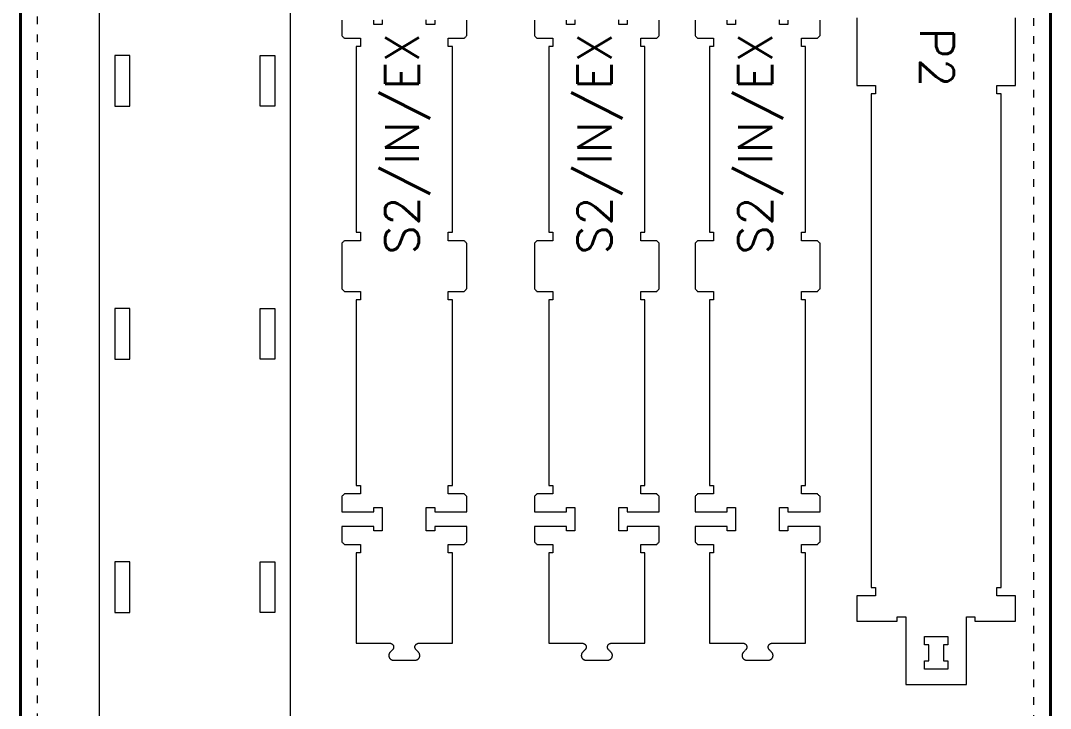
# Model space of a CAD drawing. Header units: millimetres. Extents: x 481 to 28351, y -1147 to 6765.
# Drawn here: x 11566 to 12786, y 4439 to 5254 of the extents above; entities that cross this region are included whole.
import ezdxf

# ---------------------------------------------------------------- set-up
doc = ezdxf.new("R2010")
doc.units = ezdxf.units.MM
doc.linetypes.add('DGN Style 5', pattern=[21.175771, 9.07533, -12.10044])
for name, color, linetype, lineweight in [('0_NOPRINT_TOLERANCE', 7, 'DGN Style 5', 0), ('BOARD_18MM_BIRCH-PLY', 73, 'Continuous', 40), ('CUTOUT_18MM_INSIDE', 151, 'Continuous', 0), ('CUTOUT_18MM_OUTSIDE', 201, 'Continuous', 0)]:
    doc.layers.add(name, color=color, linetype=linetype, lineweight=lineweight)
doc.layers.add('1_ANYTOOL_1MMDEEP_INSIDE', color=2, linetype='Continuous')
doc.styles.get("Standard").update_dxf_attribs({"font": 'romans.shx', "bigfont": 'hztxt.shx'})

msp = doc.modelspace()

# ---------------------------------------------------------------- linework, layer by layer
at = {"layer": '0_NOPRINT_TOLERANCE'}
msp.add_lwpolyline([(11585.7, 6463.6), (12765.7, 6463.6), (12765.7, 4063.6), (11585.7, 4063.6)], close=True, dxfattribs=at)
msp.add_lwpolyline([(11585.7, 6463.6), (12765.7, 6463.6), (12765.7, 4063.6), (11585.7, 4063.6)], close=True, dxfattribs=at)
at = {"layer": 'BOARD_18MM_BIRCH-PLY'}
msp.add_lwpolyline([(11565.7, 6483.6), (12785.7, 6483.6), (12785.7, 4043.6), (11565.7, 4043.6), (11565.7, 6483.6)], dxfattribs=at)
at = {"layer": 'CUTOUT_18MM_INSIDE'}
for points in [[(11677.4, 5152.4), (11681, 5152.4), (11684.1, 5152.4), (11687.7, 5152.4), (11691.3, 5152.4), (11694.9, 5152.4), (11694.9, 5164.4), (11694.9, 5176.4), (11694.9, 5188.4), (11694.9, 5200.4), (11694.9, 5212.4), (11691.3, 5212.4), (11687.7, 5212.4), (11684.1, 5212.4), (11681, 5212.4), (11677.4, 5212.4), (11677.4, 5200.4), (11677.4, 5188.4), (11677.4, 5176.4), (11677.4, 5164.4)], [(11866.9, 5152.4), (11863.3, 5152.4), (11860.2, 5152.4), (11856.6, 5152.4), (11853, 5152.4), (11849.4, 5152.4), (11849.4, 5164.4), (11849.4, 5176.4), (11849.4, 5188.4), (11849.4, 5200.4), (11849.4, 5212.4), (11853, 5212.4), (11856.6, 5212.4), (11860.2, 5212.4), (11863.3, 5212.4), (11866.9, 5212.4), (11866.9, 5200.4), (11866.9, 5188.4), (11866.9, 5176.4), (11866.9, 5164.4)], [(11677.4, 4912.4), (11677.4, 4900.4), (11677.4, 4888.4), (11677.4, 4876.4), (11677.4, 4864.4), (11677.4, 4852.4), (11681, 4852.4), (11684.1, 4852.4), (11687.7, 4852.4), (11691.3, 4852.4), (11694.9, 4852.4), (11694.9, 4864.4), (11694.9, 4876.4), (11694.9, 4888.4), (11694.9, 4900.4), (11694.9, 4912.4), (11691.3, 4912.4), (11687.7, 4912.4), (11684.1, 4912.4), (11681, 4912.4)], [(11866.9, 4912.4), (11866.9, 4900.4), (11866.9, 4888.4), (11866.9, 4876.4), (11866.9, 4864.4), (11866.9, 4852.4), (11863.3, 4852.4), (11860.2, 4852.4), (11856.6, 4852.4), (11853, 4852.4), (11849.4, 4852.4), (11849.4, 4864.4), (11849.4, 4876.4), (11849.4, 4888.4), (11849.4, 4900.4), (11849.4, 4912.4), (11853, 4912.4), (11856.6, 4912.4), (11860.2, 4912.4), (11863.3, 4912.4)], [(11677.4, 4552.4), (11681, 4552.4), (11684.1, 4552.4), (11687.7, 4552.4), (11691.3, 4552.4), (11694.9, 4552.4), (11694.9, 4564.4), (11694.9, 4576.4), (11694.9, 4588.4), (11694.9, 4600.4), (11694.9, 4612.4), (11691.3, 4612.4), (11687.7, 4612.4), (11684.1, 4612.4), (11681, 4612.4), (11677.4, 4612.4), (11677.4, 4600.4), (11677.4, 4588.4), (11677.4, 4576.4), (11677.4, 4564.4)], [(11866.9, 4552.4), (11863.3, 4552.4), (11860.2, 4552.4), (11856.6, 4552.4), (11853, 4552.4), (11849.4, 4552.4), (11849.4, 4564.4), (11849.4, 4576.4), (11849.4, 4588.4), (11849.4, 4600.4), (11849.4, 4612.4), (11853, 4612.4), (11856.6, 4612.4), (11860.2, 4612.4), (11863.3, 4612.4), (11866.9, 4612.4), (11866.9, 4600.4), (11866.9, 4588.4), (11866.9, 4576.4), (11866.9, 4564.4)], [(12636.6, 4514), (12636.6, 4516), (12636.6, 4518), (12636.6, 4520), (12636.6, 4522), (12636.6, 4524), (12639.4, 4524), (12642.2, 4524), (12645, 4524), (12647.5, 4524), (12650.3, 4524), (12652.9, 4524), (12655.7, 4524), (12658.5, 4524), (12661.3, 4524), (12664.1, 4524), (12664.1, 4522), (12664.1, 4520), (12664.1, 4518), (12664.1, 4516), (12664.1, 4514), (12663.1, 4514), (12662.1, 4514), (12661.1, 4514), (12660.1, 4514), (12659.1, 4514), (12659.1, 4510.2), (12659.1, 4506.4), (12659.1, 4502.6), (12659.1, 4498.8), (12659.1, 4495), (12660.1, 4495), (12661.1, 4495), (12662.1, 4495), (12663.1, 4495), (12664.1, 4495), (12664.1, 4493), (12664.1, 4491), (12664.1, 4489), (12664.1, 4487), (12664.1, 4485), (12661.3, 4485), (12658.5, 4485), (12655.7, 4485), (12652.9, 4485), (12650.3, 4485), (12647.5, 4485), (12645, 4485), (12642.2, 4485), (12639.4, 4485), (12636.6, 4485), (12636.6, 4487), (12636.6, 4489), (12636.6, 4491), (12636.6, 4493), (12636.6, 4495), (12637.6, 4495), (12638.6, 4495), (12639.6, 4495), (12640.6, 4495), (12641.6, 4495), (12641.6, 4498.8), (12641.6, 4502.6), (12641.6, 4506.4), (12641.6, 4510.2), (12641.6, 4514), (12640.6, 4514), (12639.6, 4514), (12638.6, 4514), (12637.6, 4514)]]:
    msp.add_lwpolyline(points, close=True, dxfattribs=at)
at = {"layer": 'CUTOUT_18MM_OUTSIDE'}
for points in [[(11885.2, 5341), (11885.2, 5092.6), (11885.2, 4844.2), (11885.2, 4595.8), (11885.2, 4347.4)], [(11659.2, 4429.4), (11659.2, 4719.4), (11659.2, 5009.4), (11659.2, 5299.4)], [(11946.2, 5254.1), (11946.2, 5250.5), (11946.2, 5246.9), (11946.2, 5243.1), (11946.2, 5239.5), (11946.2, 5235.9), (11946.8, 5235.3), (11947.4, 5234.7), (11948, 5234.1), (11948.6, 5233.5), (11949.2, 5232.9), (11953.2, 5232.9), (11956.2, 5232.9), (11960.2, 5232.9), (11964.2, 5232.9), (11968.2, 5232.9), (11968.2, 5230.9), (11968.2, 5228.9), (11968.2, 5226.9), (11968.2, 5224.9), (11968.2, 5222.9), (11963.2, 5222.9), (11963.2, 5178.9), (11963.2, 5134.9), (11963.2, 5090.9), (11963.2, 5046.9), (11963.2, 5002.9), (11968.2, 5002.9), (11968.2, 4992.9), (11964.2, 4992.9), (11960.2, 4992.9), (11956.2, 4992.9), (11953.2, 4992.9), (11949.2, 4992.9), (11948.6, 4992.3), (11948, 4991.7), (11947.4, 4991.1), (11946.8, 4990.5), (11946.2, 4989.9), (11946.2, 4979.1), (11946.2, 4968.3), (11946.2, 4957.5), (11946.2, 4946.7), (11946.2, 4935.9), (11946.8, 4935.3), (11947.4, 4934.7), (11948, 4934.1), (11948.6, 4933.5), (11949.2, 4932.9), (11953.2, 4932.9), (11956.2, 4932.9), (11960.2, 4932.9), (11964.2, 4932.9), (11968.2, 4932.9), (11968.2, 4922.9), (11963.2, 4922.9), (11963.2, 4922.9), (11963.2, 4878.9), (11963.2, 4834.9), (11963.2, 4790.9), (11963.2, 4746.9), (11963.2, 4702.9), (11964.2, 4702.9), (11965.2, 4702.9), (11966.2, 4702.9), (11967.2, 4702.9), (11968.2, 4702.9), (11968.2, 4700.9), (11968.2, 4698.9), (11968.2, 4696.9), (11968.2, 4694.9), (11968.2, 4692.9), (11964.2, 4692.9), (11960.2, 4692.9), (11956.2, 4692.9), (11953.2, 4692.9), (11949.2, 4692.9), (11948.6, 4692.3), (11948, 4691.7), (11947.4, 4691.1), (11946.8, 4690.5), (11946.2, 4689.9), (11946.2, 4686.3), (11946.2, 4682.4), (11946.2, 4678.8), (11946.2, 4675.2), (11946.2, 4671.6), (11954, 4671.6), (11960.8, 4671.6), (11968.6, 4671.6), (11976.4, 4671.6), (11984.2, 4671.6), (11984.2, 4672.6), (11984.2, 4673.6), (11984.2, 4674.6), (11984.2, 4675.6), (11984.2, 4676.6), (11986.2, 4676.6), (11988.2, 4676.6), (11990.2, 4676.6), (11992.2, 4676.6), (11994.2, 4676.6), (11994.2, 4671), (11994.2, 4665.7), (11994.2, 4660.3), (11994.2, 4654.7), (11994.2, 4649.1), (11992.2, 4649.1), (11990.2, 4649.1), (11988.2, 4649.1), (11986.2, 4649.1), (11984.2, 4649.1), (11984.2, 4650.1), (11984.2, 4651.1), (11984.2, 4652.1), (11984.2, 4653.1), (11984.2, 4654.1), (11976.4, 4654.1), (11968.6, 4654.1), (11960.8, 4654.1), (11954, 4654.1), (11946.2, 4654.1), (11946.2, 4650.5), (11946.2, 4646.9), (11946.2, 4643.3), (11946.2, 4639.5), (11946.2, 4635.9), (11946.8, 4635.3), (11947.4, 4634.7), (11948, 4634.1), (11948.6, 4633.5), (11949.2, 4632.9), (11953.2, 4632.9), (11956.2, 4632.9), (11960.2, 4632.9), (11964.2, 4632.9), (11968.2, 4632.9), (11968.2, 4630.9), (11968.2, 4628.9), (11968.2, 4626.9), (11968.2, 4624.9), (11968.2, 4622.9), (11963.2, 4622.9), (11963.2, 4601.5), (11963.2, 4580.1), (11963.2, 4558.7), (11963.2, 4537.3), (11963.2, 4515.9), (11971.2, 4515.9), (11979.2, 4515.9), (11987.2, 4515.9), (11995.2, 4515.9), (12003.1, 4515.9), (12003.4, 4515.8), (12003.7, 4515.8), (12003.9, 4515.8), (12004.2, 4515.7), (12004.4, 4515.7), (12004.7, 4515.6), (12004.9, 4515.5), (12005.2, 4515.3), (12005.4, 4515.2), (12005.6, 4515.1), (12005.8, 4514.9), (12006, 4514.7), (12006.2, 4514.6), (12006.4, 4514.4), (12006.6, 4514.2), (12006.8, 4514), (12006.9, 4513.7), (12007, 4513.5), (12007.2, 4513.3), (12007.3, 4513.1), (12007.4, 4512.8), (12007.4, 4512.6), (12007.5, 4512.3), (12007.6, 4512.1), (12007.6, 4511.8), (12007.6, 4511.6), (12007.6, 4511.3), (12007.6, 4511), (12007.6, 4510.8), (12007.6, 4510.5), (12007.5, 4510.2), (12007.4, 4510), (12007.3, 4509.7), (12007.2, 4509.5), (12007.1, 4509.2), (12006.9, 4509), (12006.8, 4508.8), (12006.6, 4508.6), (12006.5, 4508.4), (12006.3, 4508.2), (12005.7, 4507.6), (12005.2, 4507), (12004.6, 4506.4), (12004, 4505.8), (12003.4, 4505.3), (12003.2, 4505), (12003, 4504.7), (12002.8, 4504.5), (12002.6, 4504.2), (12002.4, 4504), (12002.3, 4503.7), (12002.2, 4503.4), (12002.1, 4503.1), (12002, 4502.7), (12001.9, 4502.4), (12001.9, 4502.1), (12001.9, 4501.8), (12001.8, 4501.4), (12001.8, 4501.1), (12001.8, 4500.8), (12001.9, 4500.5), (12002, 4500.2), (12002.1, 4499.9), (12002.1, 4499.6), (12002.2, 4499.3), (12002.4, 4499), (12002.5, 4498.7), (12002.7, 4498.4), (12002.8, 4498.2), (12003, 4497.9), (12003.3, 4497.7), (12003.5, 4497.5), (12003.7, 4497.2), (12004, 4497), (12004.2, 4496.8), (12004.5, 4496.7), (12004.8, 4496.5), (12005.1, 4496.4), (12005.4, 4496.2), (12005.7, 4496.1), (12006, 4496), (12006.4, 4496), (12006.7, 4496), (12007, 4495.9), (12007.3, 4495.9), (12009.9, 4495.9), (12012.5, 4495.9), (12015, 4495.9), (12017.6, 4495.9), (12020.2, 4495.9), (12022.8, 4495.9), (12025.4, 4495.9), (12028, 4495.9), (12030.6, 4495.9), (12033.1, 4495.9), (12033.5, 4495.9), (12033.8, 4496), (12034.1, 4496), (12034.4, 4496), (12034.7, 4496.1), (12035, 4496.2), (12035.3, 4496.4), (12035.6, 4496.5), (12035.9, 4496.7), (12036.2, 4496.8), (12036.5, 4497), (12036.7, 4497.2), (12036.9, 4497.5), (12037.2, 4497.7), (12037.4, 4497.9), (12037.6, 4498.2), (12037.7, 4498.4), (12037.9, 4498.7), (12038.1, 4499), (12038.2, 4499.3), (12038.3, 4499.6), (12038.4, 4499.9), (12038.5, 4500.2), (12038.5, 4500.5), (12038.6, 4500.8), (12038.6, 4501.1), (12038.6, 4501.4), (12038.6, 4501.8), (12038.6, 4502.1), (12038.5, 4502.4), (12038.4, 4502.7), (12038.3, 4503.1), (12038.2, 4503.4), (12038.1, 4503.7), (12038, 4504), (12037.8, 4504.2), (12037.6, 4504.5), (12037.4, 4504.7), (12037.2, 4505), (12037, 4505.3), (12036.5, 4505.8), (12035.9, 4506.4), (12035.3, 4507), (12034.7, 4507.6), (12034.1, 4508.2), (12034, 4508.4), (12033.8, 4508.6), (12033.6, 4508.8), (12033.5, 4509), (12033.3, 4509.2), (12033.2, 4509.5), (12033.2, 4509.7), (12033.1, 4510), (12033, 4510.2), (12032.9, 4510.5), (12032.9, 4510.8), (12032.9, 4511), (12032.8, 4511.3), (12032.8, 4511.6), (12032.8, 4511.8), (12032.9, 4512.1), (12032.9, 4512.3), (12033, 4512.6), (12033.1, 4512.8), (12033.1, 4513.1), (12033.3, 4513.3), (12033.4, 4513.5), (12033.5, 4513.7), (12033.7, 4514), (12033.8, 4514.2), (12034, 4514.4), (12034.2, 4514.6), (12034.4, 4514.7), (12034.6, 4514.9), (12034.8, 4515.1), (12035, 4515.2), (12035.3, 4515.3), (12035.5, 4515.5), (12035.8, 4515.6), (12036, 4515.7), (12036.3, 4515.7), (12036.5, 4515.8), (12036.8, 4515.8), (12037, 4515.8), (12037.3, 4515.9), (12045.3, 4515.9), (12053.3, 4515.9), (12061.2, 4515.9), (12069.2, 4515.9), (12077.2, 4515.9), (12077.2, 4537.3), (12077.2, 4558.7), (12077.2, 4580.1), (12077.2, 4601.5), (12077.2, 4622.9), (12072.2, 4622.9), (12072.2, 4624.9), (12072.2, 4626.9), (12072.2, 4628.9), (12072.2, 4630.9), (12072.2, 4632.9), (12076.2, 4632.9), (12080.2, 4632.9), (12084.2, 4632.9), (12087.2, 4632.9), (12091.2, 4632.9), (12091.8, 4633.5), (12092.4, 4634.1), (12093, 4634.7), (12093.6, 4635.3), (12094.2, 4635.9), (12094.2, 4639.5), (12094.2, 4643.3), (12094.2, 4646.9), (12094.2, 4650.5), (12094.2, 4654.1), (12086.4, 4654.1), (12079.6, 4654.1), (12071.8, 4654.1), (12064, 4654.1), (12056.2, 4654.1), (12056.2, 4653.1), (12056.2, 4652.1), (12056.2, 4651.1), (12056.2, 4650.1), (12056.2, 4649.1), (12054.2, 4649.1), (12052.2, 4649.1), (12050.2, 4649.1), (12048.2, 4649.1), (12046.2, 4649.1), (12046.2, 4654.7), (12046.2, 4660.3), (12046.2, 4665.7), (12046.2, 4671), (12046.2, 4676.6), (12048.2, 4676.6), (12050.2, 4676.6), (12052.2, 4676.6), (12054.2, 4676.6), (12056.2, 4676.6), (12056.2, 4675.6), (12056.2, 4674.6), (12056.2, 4673.6), (12056.2, 4672.6), (12056.2, 4671.6), (12064, 4671.6), (12071.8, 4671.6), (12079.6, 4671.6), (12086.4, 4671.6), (12094.2, 4671.6), (12094.2, 4675.2), (12094.2, 4678.8), (12094.2, 4682.4), (12094.2, 4686.3), (12094.2, 4689.9), (12093.6, 4690.5), (12093, 4691.1), (12092.4, 4691.7), (12091.8, 4692.3), (12091.2, 4692.9), (12087.2, 4692.9), (12084.2, 4692.9), (12080.2, 4692.9), (12076.2, 4692.9), (12072.2, 4692.9), (12072.2, 4694.9), (12072.2, 4696.9), (12072.2, 4698.9), (12072.2, 4700.9), (12072.2, 4702.9), (12073.2, 4702.9), (12074.2, 4702.9), (12075.2, 4702.9), (12076.2, 4702.9), (12077.2, 4702.9), (12077.2, 4746.9), (12077.2, 4790.9), (12077.2, 4834.9), (12077.2, 4878.9), (12077.2, 4922.9), (12072.2, 4922.9), (12072.2, 4932.9), (12076.2, 4932.9), (12080.2, 4932.9), (12084.2, 4932.9), (12087.2, 4932.9), (12091.2, 4932.9), (12091.8, 4933.5), (12092.4, 4934.1), (12093, 4934.7), (12093.6, 4935.3), (12094.2, 4935.9), (12094.2, 4946.7), (12094.2, 4957.5), (12094.2, 4968.3), (12094.2, 4979.1), (12094.2, 4989.9), (12093.6, 4990.5), (12093, 4991.1), (12092.4, 4991.7), (12091.8, 4992.3), (12091.2, 4992.9), (12087.2, 4992.9), (12084.2, 4992.9), (12080.2, 4992.9), (12076.2, 4992.9), (12072.2, 4992.9), (12072.2, 4994.9), (12072.2, 4996.9), (12072.2, 4998.9), (12072.2, 5000.9), (12072.2, 5002.9), (12072.2, 5002.9), (12072.2, 5002.9), (12072.2, 5002.9), (12072.2, 5002.9), (12072.2, 5002.9), (12073.2, 5002.9), (12074.2, 5002.9), (12075.2, 5002.9), (12076.2, 5002.9), (12077.2, 5002.9), (12077.2, 5046.9), (12077.2, 5090.9), (12077.2, 5134.9), (12077.2, 5178.9), (12077.2, 5222.9), (12072.2, 5222.9), (12072.2, 5232.9), (12076.2, 5232.9), (12080.2, 5232.9), (12084.2, 5232.9), (12087.2, 5232.9), (12091.2, 5232.9), (12091.8, 5233.5), (12092.4, 5234.1), (12093, 5234.7), (12093.6, 5235.3), (12094.2, 5235.9), (12094.2, 5239.5), (12094.2, 5243.1), (12094.2, 5246.9), (12094.2, 5250.5), (12094.2, 5254.1)], [(11994.2, 5254.7), (11994.2, 5249.1), (11992.2, 5249.1), (11990.2, 5249.1), (11988.2, 5249.1), (11986.2, 5249.1), (11984.2, 5249.1), (11984.2, 5250.1), (11984.2, 5251.1), (11984.2, 5252.1), (11984.2, 5253.1), (11984.2, 5254.1)], [(12056.2, 5254.1), (12056.2, 5253.1), (12056.2, 5252.1), (12056.2, 5251.1), (12056.2, 5250.1), (12056.2, 5249.1), (12054.2, 5249.1), (12052.2, 5249.1), (12050.2, 5249.1), (12048.2, 5249.1), (12046.2, 5249.1), (12046.2, 5254.7)], [(12174.3, 5254.1), (12174.3, 5250.5), (12174.3, 5246.9), (12174.3, 5243.1), (12174.3, 5239.5), (12174.3, 5235.9), (12174.9, 5235.3), (12175.5, 5234.7), (12176.1, 5234.1), (12176.7, 5233.5), (12177.3, 5232.9), (12181.3, 5232.9), (12184.3, 5232.9), (12188.3, 5232.9), (12192.3, 5232.9), (12196.3, 5232.9), (12196.3, 5230.9), (12196.3, 5228.9), (12196.3, 5226.9), (12196.3, 5224.9), (12196.3, 5222.9), (12191.3, 5222.9), (12191.3, 5178.9), (12191.3, 5134.9), (12191.3, 5090.9), (12191.3, 5046.9), (12191.3, 5002.9), (12196.3, 5002.9), (12196.3, 4992.9), (12192.3, 4992.9), (12188.3, 4992.9), (12184.3, 4992.9), (12181.3, 4992.9), (12177.3, 4992.9), (12176.7, 4992.3), (12176.1, 4991.7), (12175.5, 4991.1), (12174.9, 4990.5), (12174.3, 4989.9), (12174.3, 4979.1), (12174.3, 4968.3), (12174.3, 4957.5), (12174.3, 4946.7), (12174.3, 4935.9), (12174.9, 4935.3), (12175.5, 4934.7), (12176.1, 4934.1), (12176.7, 4933.5), (12177.3, 4932.9), (12181.3, 4932.9), (12184.3, 4932.9), (12188.3, 4932.9), (12192.3, 4932.9), (12196.3, 4932.9), (12196.3, 4922.9), (12191.3, 4922.9), (12191.3, 4922.9), (12191.3, 4878.9), (12191.3, 4834.9), (12191.3, 4790.9), (12191.3, 4746.9), (12191.3, 4702.9), (12192.3, 4702.9), (12193.3, 4702.9), (12194.3, 4702.9), (12195.3, 4702.9), (12196.3, 4702.9), (12196.3, 4700.9), (12196.3, 4698.9), (12196.3, 4696.9), (12196.3, 4694.9), (12196.3, 4692.9), (12192.3, 4692.9), (12188.3, 4692.9), (12184.3, 4692.9), (12181.3, 4692.9), (12177.3, 4692.9), (12176.7, 4692.3), (12176.1, 4691.7), (12175.5, 4691.1), (12174.9, 4690.5), (12174.3, 4689.9), (12174.3, 4686.3), (12174.3, 4682.4), (12174.3, 4678.8), (12174.3, 4675.2), (12174.3, 4671.6), (12182.1, 4671.6), (12188.9, 4671.6), (12196.7, 4671.6), (12204.5, 4671.6), (12212.3, 4671.6), (12212.3, 4672.6), (12212.3, 4673.6), (12212.3, 4674.6), (12212.3, 4675.6), (12212.3, 4676.6), (12214.3, 4676.6), (12216.3, 4676.6), (12218.3, 4676.6), (12220.3, 4676.6), (12222.3, 4676.6), (12222.3, 4671), (12222.3, 4665.7), (12222.3, 4660.3), (12222.3, 4654.7), (12222.3, 4649.1), (12220.3, 4649.1), (12218.3, 4649.1), (12216.3, 4649.1), (12214.3, 4649.1), (12212.3, 4649.1), (12212.3, 4650.1), (12212.3, 4651.1), (12212.3, 4652.1), (12212.3, 4653.1), (12212.3, 4654.1), (12204.5, 4654.1), (12196.7, 4654.1), (12188.9, 4654.1), (12182.1, 4654.1), (12174.3, 4654.1), (12174.3, 4650.5), (12174.3, 4646.9), (12174.3, 4643.3), (12174.3, 4639.5), (12174.3, 4635.9), (12174.9, 4635.3), (12175.5, 4634.7), (12176.1, 4634.1), (12176.7, 4633.5), (12177.3, 4632.9), (12181.3, 4632.9), (12184.3, 4632.9), (12188.3, 4632.9), (12192.3, 4632.9), (12196.3, 4632.9), (12196.3, 4630.9), (12196.3, 4628.9), (12196.3, 4626.9), (12196.3, 4624.9), (12196.3, 4622.9), (12191.3, 4622.9), (12191.3, 4601.5), (12191.3, 4580.1), (12191.3, 4558.7), (12191.3, 4537.3), (12191.3, 4515.9), (12199.3, 4515.9), (12207.3, 4515.9), (12215.3, 4515.9), (12223.3, 4515.9), (12231.2, 4515.9), (12231.5, 4515.8), (12231.8, 4515.8), (12232, 4515.8), (12232.3, 4515.7), (12232.5, 4515.7), (12232.8, 4515.6), (12233, 4515.5), (12233.3, 4515.3), (12233.5, 4515.2), (12233.7, 4515.1), (12233.9, 4514.9), (12234.1, 4514.7), (12234.3, 4514.6), (12234.5, 4514.4), (12234.7, 4514.2), (12234.9, 4514), (12235, 4513.7), (12235.1, 4513.5), (12235.3, 4513.3), (12235.4, 4513.1), (12235.5, 4512.8), (12235.5, 4512.6), (12235.6, 4512.3), (12235.7, 4512.1), (12235.7, 4511.8), (12235.7, 4511.6), (12235.7, 4511.3), (12235.7, 4511), (12235.7, 4510.8), (12235.7, 4510.5), (12235.6, 4510.2), (12235.5, 4510), (12235.4, 4509.7), (12235.3, 4509.5), (12235.2, 4509.2), (12235, 4509), (12234.9, 4508.8), (12234.7, 4508.6), (12234.6, 4508.4), (12234.4, 4508.2), (12233.8, 4507.6), (12233.3, 4507), (12232.7, 4506.4), (12232.1, 4505.8), (12231.5, 4505.3), (12231.3, 4505), (12231.1, 4504.7), (12230.9, 4504.5), (12230.7, 4504.2), (12230.5, 4504), (12230.4, 4503.7), (12230.3, 4503.4), (12230.2, 4503.1), (12230.1, 4502.7), (12230, 4502.4), (12230, 4502.1), (12230, 4501.8), (12229.9, 4501.4), (12229.9, 4501.1), (12229.9, 4500.8), (12230, 4500.5), (12230.1, 4500.2), (12230.1, 4499.9), (12230.2, 4499.6), (12230.3, 4499.3), (12230.5, 4499), (12230.6, 4498.7), (12230.8, 4498.4), (12230.9, 4498.2), (12231.1, 4497.9), (12231.3, 4497.7), (12231.6, 4497.5), (12231.8, 4497.2), (12232.1, 4497), (12232.3, 4496.8), (12232.6, 4496.7), (12232.9, 4496.5), (12233.2, 4496.4), (12233.5, 4496.2), (12233.8, 4496.1), (12234.1, 4496), (12234.4, 4496), (12234.8, 4496), (12235.1, 4495.9), (12235.4, 4495.9), (12238, 4495.9), (12240.6, 4495.9), (12243.1, 4495.9), (12245.7, 4495.9), (12248.3, 4495.9), (12250.9, 4495.9), (12253.5, 4495.9), (12256.1, 4495.9), (12258.7, 4495.9), (12261.2, 4495.9), (12261.6, 4495.9), (12261.9, 4496), (12262.2, 4496), (12262.5, 4496), (12262.8, 4496.1), (12263.1, 4496.2), (12263.4, 4496.4), (12263.7, 4496.5), (12264, 4496.7), (12264.3, 4496.8), (12264.5, 4497), (12264.8, 4497.2), (12265, 4497.5), (12265.3, 4497.7), (12265.5, 4497.9), (12265.7, 4498.2), (12265.8, 4498.4), (12266, 4498.7), (12266.2, 4499), (12266.3, 4499.3), (12266.4, 4499.6), (12266.5, 4499.9), (12266.6, 4500.2), (12266.6, 4500.5), (12266.7, 4500.8), (12266.7, 4501.1), (12266.7, 4501.4), (12266.7, 4501.8), (12266.7, 4502.1), (12266.6, 4502.4), (12266.5, 4502.7), (12266.4, 4503.1), (12266.3, 4503.4), (12266.2, 4503.7), (12266.1, 4504), (12265.9, 4504.2), (12265.7, 4504.5), (12265.5, 4504.7), (12265.3, 4505), (12265.1, 4505.3), (12264.5, 4505.8), (12264, 4506.4), (12263.4, 4507), (12262.8, 4507.6), (12262.2, 4508.2), (12262.1, 4508.4), (12261.9, 4508.6), (12261.7, 4508.8), (12261.6, 4509), (12261.4, 4509.2), (12261.3, 4509.5), (12261.3, 4509.7), (12261.2, 4510), (12261.1, 4510.2), (12261, 4510.5), (12261, 4510.8), (12261, 4511), (12260.9, 4511.3), (12260.9, 4511.6), (12260.9, 4511.8), (12261, 4512.1), (12261, 4512.3), (12261.1, 4512.6), (12261.2, 4512.8), (12261.2, 4513.1), (12261.4, 4513.3), (12261.5, 4513.5), (12261.6, 4513.7), (12261.8, 4514), (12261.9, 4514.2), (12262.1, 4514.4), (12262.3, 4514.6), (12262.5, 4514.7), (12262.7, 4514.9), (12262.9, 4515.1), (12263.1, 4515.2), (12263.4, 4515.3), (12263.6, 4515.5), (12263.9, 4515.6), (12264.1, 4515.7), (12264.4, 4515.7), (12264.6, 4515.8), (12264.9, 4515.8), (12265.1, 4515.8), (12265.4, 4515.9), (12273.4, 4515.9), (12281.4, 4515.9), (12289.3, 4515.9), (12297.3, 4515.9), (12305.3, 4515.9), (12305.3, 4537.3), (12305.3, 4558.7), (12305.3, 4580.1), (12305.3, 4601.5), (12305.3, 4622.9), (12300.3, 4622.9), (12300.3, 4624.9), (12300.3, 4626.9), (12300.3, 4628.9), (12300.3, 4630.9), (12300.3, 4632.9), (12304.3, 4632.9), (12308.3, 4632.9), (12312.3, 4632.9), (12315.3, 4632.9), (12319.3, 4632.9), (12319.9, 4633.5), (12320.5, 4634.1), (12321.1, 4634.7), (12321.7, 4635.3), (12322.3, 4635.9), (12322.3, 4639.5), (12322.3, 4643.3), (12322.3, 4646.9), (12322.3, 4650.5), (12322.3, 4654.1), (12314.5, 4654.1), (12307.7, 4654.1), (12299.9, 4654.1), (12292.1, 4654.1), (12284.3, 4654.1), (12284.3, 4653.1), (12284.3, 4652.1), (12284.3, 4651.1), (12284.3, 4650.1), (12284.3, 4649.1), (12282.3, 4649.1), (12280.3, 4649.1), (12278.3, 4649.1), (12276.3, 4649.1), (12274.3, 4649.1), (12274.3, 4654.7), (12274.3, 4660.3), (12274.3, 4665.7), (12274.3, 4671), (12274.3, 4676.6), (12276.3, 4676.6), (12278.3, 4676.6), (12280.3, 4676.6), (12282.3, 4676.6), (12284.3, 4676.6), (12284.3, 4675.6), (12284.3, 4674.6), (12284.3, 4673.6), (12284.3, 4672.6), (12284.3, 4671.6), (12292.1, 4671.6), (12299.9, 4671.6), (12307.7, 4671.6), (12314.5, 4671.6), (12322.3, 4671.6), (12322.3, 4675.2), (12322.3, 4678.8), (12322.3, 4682.4), (12322.3, 4686.3), (12322.3, 4689.9), (12321.7, 4690.5), (12321.1, 4691.1), (12320.5, 4691.7), (12319.9, 4692.3), (12319.3, 4692.9), (12315.3, 4692.9), (12312.3, 4692.9), (12308.3, 4692.9), (12304.3, 4692.9), (12300.3, 4692.9), (12300.3, 4694.9), (12300.3, 4696.9), (12300.3, 4698.9), (12300.3, 4700.9), (12300.3, 4702.9), (12301.3, 4702.9), (12302.3, 4702.9), (12303.3, 4702.9), (12304.3, 4702.9), (12305.3, 4702.9), (12305.3, 4746.9), (12305.3, 4790.9), (12305.3, 4834.9), (12305.3, 4878.9), (12305.3, 4922.9), (12300.3, 4922.9), (12300.3, 4932.9), (12304.3, 4932.9), (12308.3, 4932.9), (12312.3, 4932.9), (12315.3, 4932.9), (12319.3, 4932.9), (12319.9, 4933.5), (12320.5, 4934.1), (12321.1, 4934.7), (12321.7, 4935.3), (12322.3, 4935.9), (12322.3, 4946.7), (12322.3, 4957.5), (12322.3, 4968.3), (12322.3, 4979.1), (12322.3, 4989.9), (12321.7, 4990.5), (12321.1, 4991.1), (12320.5, 4991.7), (12319.9, 4992.3), (12319.3, 4992.9), (12315.3, 4992.9), (12312.3, 4992.9), (12308.3, 4992.9), (12304.3, 4992.9), (12300.3, 4992.9), (12300.3, 4994.9), (12300.3, 4996.9), (12300.3, 4998.9), (12300.3, 5000.9), (12300.3, 5002.9), (12300.3, 5002.9), (12300.3, 5002.9), (12300.3, 5002.9), (12300.3, 5002.9), (12300.3, 5002.9), (12301.3, 5002.9), (12302.3, 5002.9), (12303.3, 5002.9), (12304.3, 5002.9), (12305.3, 5002.9), (12305.3, 5046.9), (12305.3, 5090.9), (12305.3, 5134.9), (12305.3, 5178.9), (12305.3, 5222.9), (12300.3, 5222.9), (12300.3, 5232.9), (12304.3, 5232.9), (12308.3, 5232.9), (12312.3, 5232.9), (12315.3, 5232.9), (12319.3, 5232.9), (12319.9, 5233.5), (12320.5, 5234.1), (12321.1, 5234.7), (12321.7, 5235.3), (12322.3, 5235.9), (12322.3, 5239.5), (12322.3, 5243.1), (12322.3, 5246.9), (12322.3, 5250.5), (12322.3, 5254.1)], [(12222.3, 5254.7), (12222.3, 5249.1), (12220.3, 5249.1), (12218.3, 5249.1), (12216.3, 5249.1), (12214.3, 5249.1), (12212.3, 5249.1), (12212.3, 5250.1), (12212.3, 5251.1), (12212.3, 5252.1), (12212.3, 5253.1), (12212.3, 5254.1)], [(12284.3, 5254.1), (12284.3, 5253.1), (12284.3, 5252.1), (12284.3, 5251.1), (12284.3, 5250.1), (12284.3, 5249.1), (12282.3, 5249.1), (12280.3, 5249.1), (12278.3, 5249.1), (12276.3, 5249.1), (12274.3, 5249.1), (12274.3, 5254.7)], [(12364.7, 5254.1), (12364.7, 5250.5), (12364.7, 5246.9), (12364.7, 5243.1), (12364.7, 5239.5), (12364.7, 5235.9), (12365.3, 5235.3), (12365.9, 5234.7), (12366.5, 5234.1), (12367.1, 5233.5), (12367.7, 5232.9), (12371.7, 5232.9), (12374.7, 5232.9), (12378.7, 5232.9), (12382.7, 5232.9), (12386.7, 5232.9), (12386.7, 5230.9), (12386.7, 5228.9), (12386.7, 5226.9), (12386.7, 5224.9), (12386.7, 5222.9), (12381.7, 5222.9), (12381.7, 5178.9), (12381.7, 5134.9), (12381.7, 5090.9), (12381.7, 5046.9), (12381.7, 5002.9), (12386.7, 5002.9), (12386.7, 4992.9), (12382.7, 4992.9), (12378.7, 4992.9), (12374.7, 4992.9), (12371.7, 4992.9), (12367.7, 4992.9), (12367.1, 4992.3), (12366.5, 4991.7), (12365.9, 4991.1), (12365.3, 4990.5), (12364.7, 4989.9), (12364.7, 4979.1), (12364.7, 4968.3), (12364.7, 4957.5), (12364.7, 4946.7), (12364.7, 4935.9), (12365.3, 4935.3), (12365.9, 4934.7), (12366.5, 4934.1), (12367.1, 4933.5), (12367.7, 4932.9), (12371.7, 4932.9), (12374.7, 4932.9), (12378.7, 4932.9), (12382.7, 4932.9), (12386.7, 4932.9), (12386.7, 4922.9), (12381.7, 4922.9), (12381.7, 4922.9), (12381.7, 4878.9), (12381.7, 4834.9), (12381.7, 4790.9), (12381.7, 4746.9), (12381.7, 4702.9), (12382.7, 4702.9), (12383.7, 4702.9), (12384.7, 4702.9), (12385.7, 4702.9), (12386.7, 4702.9), (12386.7, 4700.9), (12386.7, 4698.9), (12386.7, 4696.9), (12386.7, 4694.9), (12386.7, 4692.9), (12382.7, 4692.9), (12378.7, 4692.9), (12374.7, 4692.9), (12371.7, 4692.9), (12367.7, 4692.9), (12367.1, 4692.3), (12366.5, 4691.7), (12365.9, 4691.1), (12365.3, 4690.5), (12364.7, 4689.9), (12364.7, 4686.3), (12364.7, 4682.4), (12364.7, 4678.8), (12364.7, 4675.2), (12364.7, 4671.6), (12372.5, 4671.6), (12379.3, 4671.6), (12387.1, 4671.6), (12394.9, 4671.6), (12402.7, 4671.6), (12402.7, 4672.6), (12402.7, 4673.6), (12402.7, 4674.6), (12402.7, 4675.6), (12402.7, 4676.6), (12404.7, 4676.6), (12406.7, 4676.6), (12408.7, 4676.6), (12410.7, 4676.6), (12412.7, 4676.6), (12412.7, 4671), (12412.7, 4665.7), (12412.7, 4660.3), (12412.7, 4654.7), (12412.7, 4649.1), (12410.7, 4649.1), (12408.7, 4649.1), (12406.7, 4649.1), (12404.7, 4649.1), (12402.7, 4649.1), (12402.7, 4650.1), (12402.7, 4651.1), (12402.7, 4652.1), (12402.7, 4653.1), (12402.7, 4654.1), (12394.9, 4654.1), (12387.1, 4654.1), (12379.3, 4654.1), (12372.5, 4654.1), (12364.7, 4654.1), (12364.7, 4650.5), (12364.7, 4646.9), (12364.7, 4643.3), (12364.7, 4639.5), (12364.7, 4635.9), (12365.3, 4635.3), (12365.9, 4634.7), (12366.5, 4634.1), (12367.1, 4633.5), (12367.7, 4632.9), (12371.7, 4632.9), (12374.7, 4632.9), (12378.7, 4632.9), (12382.7, 4632.9), (12386.7, 4632.9), (12386.7, 4630.9), (12386.7, 4628.9), (12386.7, 4626.9), (12386.7, 4624.9), (12386.7, 4622.9), (12381.7, 4622.9), (12381.7, 4601.5), (12381.7, 4580.1), (12381.7, 4558.7), (12381.7, 4537.3), (12381.7, 4515.9), (12389.7, 4515.9), (12397.7, 4515.9), (12405.7, 4515.9), (12413.6, 4515.9), (12421.6, 4515.9), (12421.9, 4515.8), (12422.1, 4515.8), (12422.4, 4515.8), (12422.7, 4515.7), (12422.9, 4515.7), (12423.2, 4515.6), (12423.4, 4515.5), (12423.6, 4515.3), (12423.9, 4515.2), (12424.1, 4515.1), (12424.3, 4514.9), (12424.5, 4514.7), (12424.7, 4514.6), (12424.9, 4514.4), (12425.1, 4514.2), (12425.3, 4514), (12425.4, 4513.7), (12425.5, 4513.5), (12425.7, 4513.3), (12425.8, 4513.1), (12425.8, 4512.8), (12425.9, 4512.6), (12426, 4512.3), (12426, 4512.1), (12426.1, 4511.8), (12426.1, 4511.6), (12426.1, 4511.3), (12426.1, 4511), (12426.1, 4510.8), (12426, 4510.5), (12426, 4510.2), (12425.9, 4510), (12425.8, 4509.7), (12425.7, 4509.5), (12425.6, 4509.2), (12425.4, 4509), (12425.3, 4508.8), (12425.1, 4508.6), (12425, 4508.4), (12424.8, 4508.2), (12424.2, 4507.6), (12423.6, 4507), (12423.1, 4506.4), (12422.5, 4505.8), (12421.9, 4505.3), (12421.7, 4505), (12421.5, 4504.7), (12421.3, 4504.5), (12421.1, 4504.2), (12420.9, 4504), (12420.8, 4503.7), (12420.7, 4503.4), (12420.6, 4503.1), (12420.5, 4502.7), (12420.4, 4502.4), (12420.4, 4502.1), (12420.3, 4501.8), (12420.3, 4501.4), (12420.3, 4501.1), (12420.3, 4500.8), (12420.4, 4500.5), (12420.5, 4500.2), (12420.5, 4499.9), (12420.6, 4499.6), (12420.7, 4499.3), (12420.9, 4499), (12421, 4498.7), (12421.2, 4498.4), (12421.3, 4498.2), (12421.5, 4497.9), (12421.7, 4497.7), (12422, 4497.5), (12422.2, 4497.2), (12422.5, 4497), (12422.7, 4496.8), (12423, 4496.7), (12423.3, 4496.5), (12423.6, 4496.4), (12423.9, 4496.2), (12424.2, 4496.1), (12424.5, 4496), (12424.8, 4496), (12425.2, 4496), (12425.5, 4495.9), (12425.8, 4495.9), (12428.4, 4495.9), (12430.9, 4495.9), (12433.5, 4495.9), (12436.1, 4495.9), (12438.7, 4495.9), (12441.3, 4495.9), (12443.9, 4495.9), (12446.5, 4495.9), (12449, 4495.9), (12451.6, 4495.9), (12451.9, 4495.9), (12452.3, 4496), (12452.6, 4496), (12452.9, 4496), (12453.2, 4496.1), (12453.5, 4496.2), (12453.8, 4496.4), (12454.1, 4496.5), (12454.4, 4496.7), (12454.7, 4496.8), (12454.9, 4497), (12455.2, 4497.2), (12455.4, 4497.5), (12455.7, 4497.7), (12455.9, 4497.9), (12456.1, 4498.2), (12456.2, 4498.4), (12456.4, 4498.7), (12456.6, 4499), (12456.7, 4499.3), (12456.8, 4499.6), (12456.9, 4499.9), (12456.9, 4500.2), (12457, 4500.5), (12457.1, 4500.8), (12457.1, 4501.1), (12457.1, 4501.4), (12457.1, 4501.8), (12457, 4502.1), (12457, 4502.4), (12456.9, 4502.7), (12456.8, 4503.1), (12456.7, 4503.4), (12456.6, 4503.7), (12456.5, 4504), (12456.3, 4504.2), (12456.1, 4504.5), (12455.9, 4504.7), (12455.7, 4505), (12455.5, 4505.3), (12454.9, 4505.8), (12454.4, 4506.4), (12453.8, 4507), (12453.2, 4507.6), (12452.6, 4508.2), (12452.4, 4508.4), (12452.3, 4508.6), (12452.1, 4508.8), (12452, 4509), (12451.8, 4509.2), (12451.7, 4509.5), (12451.6, 4509.7), (12451.5, 4510), (12451.5, 4510.2), (12451.4, 4510.5), (12451.4, 4510.8), (12451.3, 4511), (12451.3, 4511.3), (12451.3, 4511.6), (12451.3, 4511.8), (12451.4, 4512.1), (12451.4, 4512.3), (12451.5, 4512.6), (12451.6, 4512.8), (12451.6, 4513.1), (12451.8, 4513.3), (12451.9, 4513.5), (12452, 4513.7), (12452.2, 4514), (12452.3, 4514.2), (12452.5, 4514.4), (12452.7, 4514.6), (12452.9, 4514.7), (12453.1, 4514.9), (12453.3, 4515.1), (12453.5, 4515.2), (12453.8, 4515.3), (12454, 4515.5), (12454.3, 4515.6), (12454.5, 4515.7), (12454.8, 4515.7), (12455, 4515.8), (12455.3, 4515.8), (12455.5, 4515.8), (12455.8, 4515.9), (12463.8, 4515.9), (12471.7, 4515.9), (12479.7, 4515.9), (12487.7, 4515.9), (12495.7, 4515.9), (12495.7, 4537.3), (12495.7, 4558.7), (12495.7, 4580.1), (12495.7, 4601.5), (12495.7, 4622.9), (12490.7, 4622.9), (12490.7, 4624.9), (12490.7, 4626.9), (12490.7, 4628.9), (12490.7, 4630.9), (12490.7, 4632.9), (12494.7, 4632.9), (12498.7, 4632.9), (12502.7, 4632.9), (12505.7, 4632.9), (12509.7, 4632.9), (12510.3, 4633.5), (12510.9, 4634.1), (12511.5, 4634.7), (12512.1, 4635.3), (12512.7, 4635.9), (12512.7, 4639.5), (12512.7, 4643.3), (12512.7, 4646.9), (12512.7, 4650.5), (12512.7, 4654.1), (12504.9, 4654.1), (12498.1, 4654.1), (12490.3, 4654.1), (12482.5, 4654.1), (12474.7, 4654.1), (12474.7, 4653.1), (12474.7, 4652.1), (12474.7, 4651.1), (12474.7, 4650.1), (12474.7, 4649.1), (12472.7, 4649.1), (12470.7, 4649.1), (12468.7, 4649.1), (12466.7, 4649.1), (12464.7, 4649.1), (12464.7, 4654.7), (12464.7, 4660.3), (12464.7, 4665.7), (12464.7, 4671), (12464.7, 4676.6), (12466.7, 4676.6), (12468.7, 4676.6), (12470.7, 4676.6), (12472.7, 4676.6), (12474.7, 4676.6), (12474.7, 4675.6), (12474.7, 4674.6), (12474.7, 4673.6), (12474.7, 4672.6), (12474.7, 4671.6), (12482.5, 4671.6), (12490.3, 4671.6), (12498.1, 4671.6), (12504.9, 4671.6), (12512.7, 4671.6), (12512.7, 4675.2), (12512.7, 4678.8), (12512.7, 4682.4), (12512.7, 4686.3), (12512.7, 4689.9), (12512.1, 4690.5), (12511.5, 4691.1), (12510.9, 4691.7), (12510.3, 4692.3), (12509.7, 4692.9), (12505.7, 4692.9), (12502.7, 4692.9), (12498.7, 4692.9), (12494.7, 4692.9), (12490.7, 4692.9), (12490.7, 4694.9), (12490.7, 4696.9), (12490.7, 4698.9), (12490.7, 4700.9), (12490.7, 4702.9), (12491.7, 4702.9), (12492.7, 4702.9), (12493.7, 4702.9), (12494.7, 4702.9), (12495.7, 4702.9), (12495.7, 4746.9), (12495.7, 4790.9), (12495.7, 4834.9), (12495.7, 4878.9), (12495.7, 4922.9), (12490.7, 4922.9), (12490.7, 4932.9), (12494.7, 4932.9), (12498.7, 4932.9), (12502.7, 4932.9), (12505.7, 4932.9), (12509.7, 4932.9), (12510.3, 4933.5), (12510.9, 4934.1), (12511.5, 4934.7), (12512.1, 4935.3), (12512.7, 4935.9), (12512.7, 4946.7), (12512.7, 4957.5), (12512.7, 4968.3), (12512.7, 4979.1), (12512.7, 4989.9), (12512.1, 4990.5), (12511.5, 4991.1), (12510.9, 4991.7), (12510.3, 4992.3), (12509.7, 4992.9), (12505.7, 4992.9), (12502.7, 4992.9), (12498.7, 4992.9), (12494.7, 4992.9), (12490.7, 4992.9), (12490.7, 4994.9), (12490.7, 4996.9), (12490.7, 4998.9), (12490.7, 5000.9), (12490.7, 5002.9), (12490.7, 5002.9), (12490.7, 5002.9), (12490.7, 5002.9), (12490.7, 5002.9), (12490.7, 5002.9), (12491.7, 5002.9), (12492.7, 5002.9), (12493.7, 5002.9), (12494.7, 5002.9), (12495.7, 5002.9), (12495.7, 5046.9), (12495.7, 5090.9), (12495.7, 5134.9), (12495.7, 5178.9), (12495.7, 5222.9), (12490.7, 5222.9), (12490.7, 5232.9), (12494.7, 5232.9), (12498.7, 5232.9), (12502.7, 5232.9), (12505.7, 5232.9), (12509.7, 5232.9), (12510.3, 5233.5), (12510.9, 5234.1), (12511.5, 5234.7), (12512.1, 5235.3), (12512.7, 5235.9), (12512.7, 5239.5), (12512.7, 5243.1), (12512.7, 5246.9), (12512.7, 5250.5), (12512.7, 5254.1)], [(12412.7, 5254.7), (12412.7, 5249.1), (12410.7, 5249.1), (12408.7, 5249.1), (12406.7, 5249.1), (12404.7, 5249.1), (12402.7, 5249.1), (12402.7, 5250.1), (12402.7, 5251.1), (12402.7, 5252.1), (12402.7, 5253.1), (12402.7, 5254.1)], [(12474.7, 5254.1), (12474.7, 5253.1), (12474.7, 5252.1), (12474.7, 5251.1), (12474.7, 5250.1), (12474.7, 5249.1), (12472.7, 5249.1), (12470.7, 5249.1), (12468.7, 5249.1), (12466.7, 5249.1), (12464.7, 5249.1), (12464.7, 5254.7)], [(12556.3, 5257), (12556.3, 5241), (12556.3, 5225), (12556.3, 5209), (12556.3, 5193), (12556.3, 5177), (12560.9, 5177), (12565.5, 5177), (12569.1, 5177), (12573.7, 5177), (12578.3, 5177), (12578.3, 5175), (12578.3, 5173), (12578.3, 5171), (12578.3, 5169), (12578.3, 5167), (12577.3, 5167), (12576.3, 5167), (12575.3, 5167), (12574.3, 5167), (12573.3, 5167), (12573.3, 5050), (12573.3, 4933), (12573.3, 4816), (12573.3, 4699), (12573.3, 4582), (12574.3, 4582), (12575.3, 4582), (12576.3, 4582), (12577.3, 4582), (12578.3, 4582), (12578.3, 4580), (12578.3, 4578), (12578.3, 4576), (12578.3, 4574), (12578.3, 4572), (12573.7, 4572), (12569.1, 4572), (12565.5, 4572), (12560.9, 4572), (12556.3, 4572), (12556.3, 4566), (12556.3, 4560), (12556.3, 4554), (12556.3, 4548), (12556.3, 4542), (12565.1, 4542), (12574.9, 4542), (12584.7, 4542), (12594.5, 4542), (12604.3, 4542), (12604.3, 4543), (12604.3, 4544), (12604.3, 4545), (12604.3, 4546), (12604.3, 4547), (12606.3, 4547), (12608.3, 4547), (12610.3, 4547), (12612.3, 4547), (12614.3, 4547), (12614.3, 4531), (12614.3, 4515), (12614.3, 4499), (12614.3, 4483), (12614.3, 4467), (12621.5, 4467), (12628.7, 4467), (12635.9, 4467), (12643.1, 4467), (12650.3, 4467), (12657.5, 4467), (12664.7, 4467), (12671.9, 4467), (12679.1, 4467), (12686.3, 4467), (12686.3, 4483), (12686.3, 4499), (12686.3, 4515), (12686.3, 4531), (12686.3, 4547), (12688.3, 4547), (12690.3, 4547), (12692.3, 4547), (12694.3, 4547), (12696.3, 4547), (12696.3, 4546), (12696.3, 4545), (12696.3, 4544), (12696.3, 4543), (12696.3, 4542), (12706.1, 4542), (12715.9, 4542), (12725.7, 4542), (12734.5, 4542), (12744.3, 4542), (12744.3, 4548), (12744.3, 4554), (12744.3, 4560), (12744.3, 4566), (12744.3, 4572), (12739.7, 4572), (12735.1, 4572), (12731.5, 4572), (12726.9, 4572), (12722.3, 4572), (12722.3, 4574), (12722.3, 4576), (12722.3, 4578), (12722.3, 4580), (12722.3, 4582), (12723.3, 4582), (12724.3, 4582), (12725.3, 4582), (12726.3, 4582), (12727.3, 4582), (12727.3, 4699), (12727.3, 4816), (12727.3, 4933), (12727.3, 5050), (12727.3, 5167), (12726.3, 5167), (12725.3, 5167), (12724.3, 5167), (12723.3, 5167), (12722.3, 5167), (12722.3, 5169), (12722.3, 5171), (12722.3, 5173), (12722.3, 5175), (12722.3, 5177), (12726.9, 5177), (12731.5, 5177), (12735.1, 5177), (12739.7, 5177), (12744.3, 5177), (12744.3, 5193), (12744.3, 5209), (12744.3, 5225), (12744.3, 5241), (12744.3, 5257)]]:
    msp.add_lwpolyline(points, dxfattribs=at)

# ---------------------------------------------------------------- texts
at = {"layer": '1_ANYTOOL_1MMDEEP_INSIDE', "char_height": 40, "width": 408.414}
for s, insert, attachment_point, rotation in [('P2', (12631.2, 5245.2), 7, 270), ('S2/IN/EX', (11997.4, 4976.6), 1, 90), ('S2/IN/EX', (12225.5, 4976.6), 1, 90), ('S2/IN/EX', (12415.9, 4976.6), 1, 90)]:
    msp.add_mtext(s, dxfattribs=dict(at, insert=insert, attachment_point=attachment_point, rotation=rotation))

doc.saveas('drawing.dxf')
